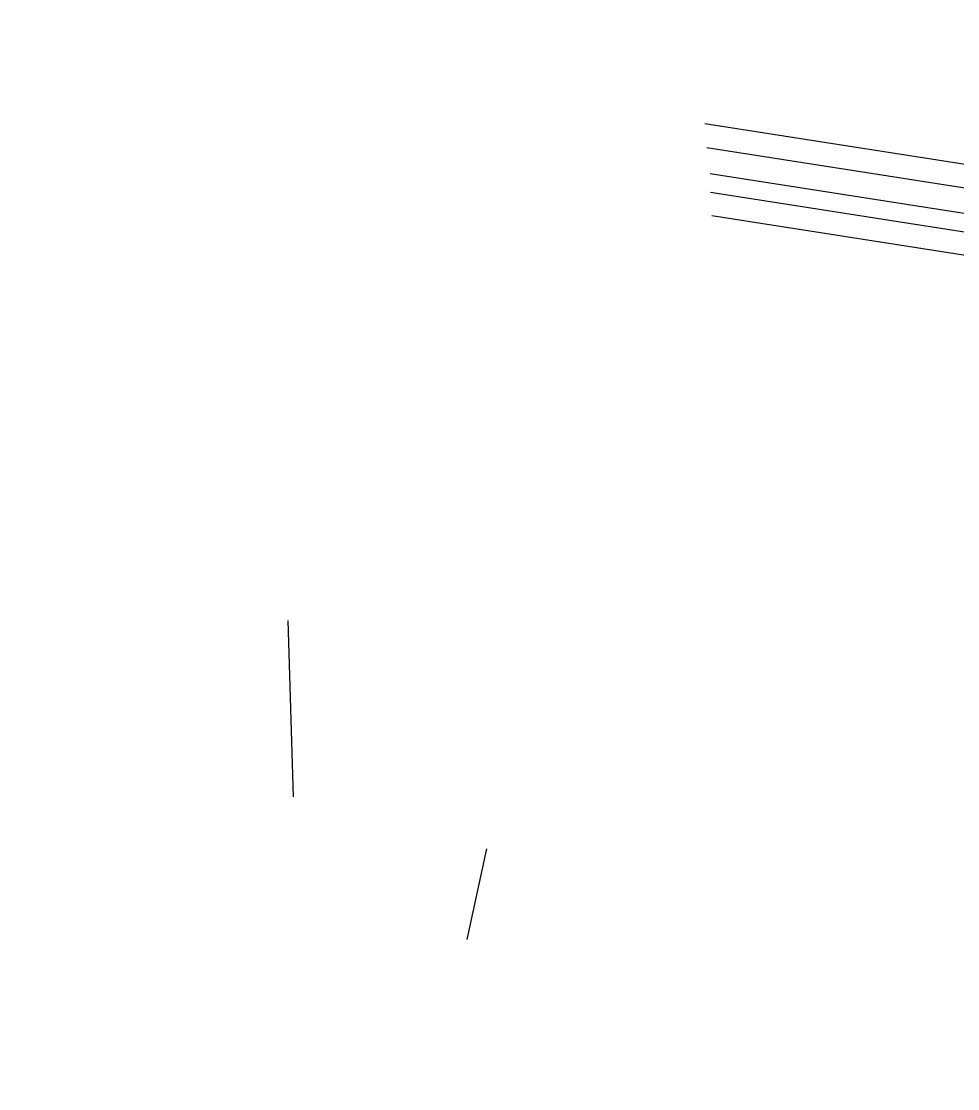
# Model space of a CAD drawing. Extents: x 0 to 16296672895, y -37409619871 to 0.
# Drawn here: x 16296672280.07 to 16296672287.78, y -37409617572.1 to -37409617563.32 of the extents above; entities that cross this region are included whole.
import ezdxf

# ---------------------------------------------------------------- set-up
doc = ezdxf.new("R2010")
doc.units = 0
doc.header["$LTSCALE"] = 10
doc.header["$MEASUREMENT"] = 0
doc.layers.add('1', color=7, linetype='CONTINUOUS')

msp = doc.modelspace()

# ---------------------------------------------------------------- linework, layer by layer
at = {"layer": '1', "color": 7, "linetype": 'Continuous'}
for p, q in [((16296672282.26412, -37409617568.252274), (16296672282.310129, -37409617569.703949)), ((16296672283.740459, -37409617570.877632), (16296672283.90275, -37409617570.131241))]:
    msp.add_line(p, q, dxfattribs=at)
for points in [[(16296672323.06291, -37409617581.509827, 0), (16296672321.960279, -37409617579.737137, 0), (16296672320.723949, -37409617578.024658, 0), (16296672319.35878, -37409617576.37915, 0), (16296672317.870171, -37409617574.807114, 0), (16296672316.264, -37409617573.314743, 0), (16296672314.5466, -37409617571.907928, 0), (16296672312.724751, -37409617570.592216, 0), (16296672310.805639, -37409617569.372833, 0), (16296672308.79685, -37409617568.254547, 0), (16296672306.706301, -37409617567.241798, 0), (16296672304.54225, -37409617566.338577, 0), (16296672302.313231, -37409617565.548447, 0), (16296672300.02804, -37409617564.874527, 0), (16296672297.6957, -37409617564.319481, 0), (16296672295.32542, -37409617563.88549, 0), (16296672292.92655, -37409617563.574272, 0), (16296672290.50856, -37409617563.387047, 0), (16296672288.08098, -37409617563.324577, 0), (16296672285.65341, -37409617563.387093, 0), (16296672283.23542, -37409617563.574341, 0), (16296672280.836559, -37409617563.885597, 0), (16296672278.46629, -37409617564.319618, 0)], [(16296672322.812929, -37409617581.776741, 0), (16296672321.71818, -37409617580.016739, 0), (16296672320.490681, -37409617578.316521, 0), (16296672319.135281, -37409617576.682793, 0), (16296672317.65732, -37409617575.122002, 0), (16296672316.062639, -37409617573.640312, 0), (16296672314.357519, -37409617572.243568, 0), (16296672312.548719, -37409617570.937279, 0), (16296672310.643339, -37409617569.726608, 0), (16296672308.64893, -37409617568.616333, 0), (16296672306.573339, -37409617567.610817, 0), (16296672304.42478, -37409617566.714058, 0), (16296672302.21171, -37409617565.929573, 0), (16296672299.942881, -37409617565.260468, 0), (16296672297.627239, -37409617564.709373, 0), (16296672295.27392, -37409617564.278473, 0), (16296672292.89222, -37409617563.969467, 0), (16296672290.491529, -37409617563.783577, 0), (16296672288.081329, -37409617563.721527, 0), (16296672285.671129, -37409617563.783577, 0), (16296672283.270439, -37409617563.969467, 0), (16296672280.888741, -37409617564.278473, 0), (16296672278.535419, -37409617564.709373, 0)], [(16296672322.459061, -37409617581.976257, 0), (16296672321.37546, -37409617580.234192, 0), (16296672320.160469, -37409617578.551292, 0), (16296672318.81888, -37409617576.934212, 0), (16296672317.35598, -37409617575.389328, 0), (16296672315.77755, -37409617573.922729, 0), (16296672314.089809, -37409617572.540207, 0), (16296672312.299431, -37409617571.247238, 0), (16296672310.413469, -37409617570.048897, 0), (16296672308.439369, -37409617568.949944, 0), (16296672306.384939, -37409617567.954674, 0), (16296672304.258261, -37409617567.067039, 0), (16296672302.067751, -37409617566.29055, 0), (16296672299.822029, -37409617565.628258, 0), (16296672297.52998, -37409617565.082787, 0), (16296672295.20064, -37409617564.656281, 0), (16296672292.843201, -37409617564.350418, 0), (16296672290.46697, -37409617564.16642, 0), (16296672288.081329, -37409617564.105011, 0), (16296672285.69569, -37409617564.16642, 0), (16296672283.31946, -37409617564.350418, 0), (16296672280.962021, -37409617564.656281, 0), (16296672278.632681, -37409617565.082787, 0)], [(16296672322.23855, -37409617582.061256, 0), (16296672321.161909, -37409617580.33036, 0), (16296672319.95471, -37409617578.658257, 0), (16296672318.621719, -37409617577.051552, 0), (16296672317.168209, -37409617575.516571, 0), (16296672315.599899, -37409617574.059387, 0), (16296672313.922979, -37409617572.685738, 0), (16296672312.144091, -37409617571.401047, 0), (16296672310.27022, -37409617570.210403, 0), (16296672308.30879, -37409617569.118477, 0), (16296672306.26753, -37409617568.129608, 0), (16296672304.154499, -37409617567.247673, 0), (16296672301.978029, -37409617566.476158, 0), (16296672299.746719, -37409617565.818123, 0), (16296672297.46937, -37409617565.276138, 0), (16296672295.15498, -37409617564.852371, 0), (16296672292.81266, -37409617564.548477, 0), (16296672290.45167, -37409617564.365646, 0), (16296672288.081329, -37409617564.304626, 0), (16296672285.710991, -37409617564.365646, 0), (16296672283.35, -37409617564.548477, 0), (16296672281.00769, -37409617564.852371, 0), (16296672278.693291, -37409617565.276138, 0)], [(16296672307.90382, -37409617569.064903, 0), (16296672306.05401, -37409617568.181549, 0), (16296672304.145729, -37409617567.386032, 0), (16296672302.185169, -37409617566.680939, 0), (16296672300.17873, -37409617566.068573, 0), (16296672298.132931, -37409617565.550903, 0), (16296672296.05443, -37409617565.129631, 0), (16296672293.94998, -37409617564.806122, 0), (16296672291.826441, -37409617564.581429, 0), (16296672289.69071, -37409617564.456284, 0), (16296672287.549749, -37409617564.431091, 0), (16296672285.410509, -37409617564.505943, 0), (16296672283.27997, -37409617564.68058, 0), (16296672281.165051, -37409617564.954437, 0), (16296672279.07263, -37409617565.326637, 0)], [(16296672321.831381, -37409617582.063362, 0), (16296672320.76757, -37409617580.353104, 0), (16296672319.57476, -37409617578.700928, 0), (16296672318.257669, -37409617577.113373, 0), (16296672316.82147, -37409617575.596687, 0), (16296672315.27186, -37409617574.156883, 0), (16296672313.614941, -37409617572.799599, 0), (16296672311.85725, -37409617571.530243, 0), (16296672310.00572, -37409617570.353783, 0), (16296672308.067671, -37409617569.274872, 0), (16296672306.050739, -37409617568.297783, 0), (16296672303.9629, -37409617567.426361, 0), (16296672301.81238, -37409617566.664047, 0), (16296672299.60766, -37409617566.013847, 0), (16296672297.35746, -37409617565.478333, 0), (16296672295.07065, -37409617565.059608, 0), (16296672292.75626, -37409617564.759338, 0), (16296672290.42342, -37409617564.578697, 0), (16296672288.081329, -37409617564.51841, 0), (16296672285.739241, -37409617564.578697, 0), (16296672283.406401, -37409617564.759338, 0), (16296672281.09201, -37409617565.059608, 0), (16296672278.805201, -37409617565.478333, 0)], [(16296672321.775721, -37409617582.189209, 0), (16296672320.713659, -37409617580.481773, 0), (16296672319.52282, -37409617578.832321, 0), (16296672318.207899, -37409617577.247383, 0), (16296672316.77408, -37409617575.733208, 0), (16296672315.22702, -37409617574.295761, 0), (16296672313.57283, -37409617572.940727, 0), (16296672311.818041, -37409617571.673447, 0), (16296672309.969561, -37409617570.498932, 0), (16296672308.03471, -37409617569.421806, 0), (16296672306.021111, -37409617568.446327, 0), (16296672303.93671, -37409617567.576347, 0), (16296672301.78973, -37409617566.815292, 0), (16296672299.588659, -37409617566.166161, 0), (16296672297.342159, -37409617565.631531, 0), (16296672295.05913, -37409617565.213501, 0), (16296672292.74855, -37409617564.913727, 0), (16296672290.41955, -37409617564.733383, 0), (16296672288.081329, -37409617564.673187, 0), (16296672285.743111, -37409617564.733383, 0), (16296672283.41411, -37409617564.913727, 0), (16296672281.103531, -37409617565.213501, 0), (16296672278.820499, -37409617565.631531, 0)], [(16296672321.631571, -37409617582.306358, 0), (16296672320.574051, -37409617580.606216, 0), (16296672319.388309, -37409617578.963837, 0), (16296672318.07901, -37409617577.385674, 0), (16296672316.65132, -37409617575.877983, 0), (16296672315.11088, -37409617574.446678, 0), (16296672313.46377, -37409617573.097443, 0), (16296672311.71648, -37409617571.835587, 0), (16296672309.875919, -37409617570.6661, 0), (16296672307.949341, -37409617569.593582, 0), (16296672305.944361, -37409617568.622276, 0), (16296672303.86887, -37409617567.756012, 0), (16296672301.731079, -37409617566.998207, 0), (16296672299.539419, -37409617566.35186, 0), (16296672297.30254, -37409617565.819519, 0), (16296672295.02927, -37409617565.403267, 0), (16296672292.72858, -37409617565.104782, 0), (16296672290.40955, -37409617564.925217, 0), (16296672288.081329, -37409617564.86528, 0), (16296672285.753111, -37409617564.925217, 0), (16296672283.43408, -37409617565.104782, 0), (16296672281.133381, -37409617565.403267, 0), (16296672278.860109, -37409617565.819519, 0)], [(16296672282.26412, -37409617568.252274, 0), (16296672282.566601, -37409617568.071037, 0), (16296672282.744471, -37409617567.841331, 0), (16296672282.950951, -37409617567.471863, 0)], [(16296672282.950951, -37409617567.471863, 0), (16296672283.548361, -37409617567.787643, 0), (16296672283.959021, -37409617568.29982, 0), (16296672284.10813, -37409617568.782143, 0), (16296672284.087629, -37409617569.280983, 0)], [(16296672280.945959, -37409617569.209312, 0), (16296672280.92285, -37409617568.721397, 0), (16296672281.06267, -37409617568.253128, 0), (16296672281.57979, -37409617567.669907, 0)], [(16296672282.26412, -37409617568.252274, 0), (16296672281.96213, -37409617568.15834, 0), (16296672281.78499, -37409617567.979912, 0), (16296672281.57979, -37409617567.669907, 0)], [(16296672282.310129, -37409617569.703949, 0), (16296672282.27626, -37409617569.709244, 0), (16296672282.242571, -37409617569.715309, 0), (16296672282.20911, -37409617569.722153, 0), (16296672282.1759, -37409617569.729736, 0), (16296672282.14295, -37409617569.738091, 0), (16296672282.11031, -37409617569.7472, 0), (16296672282.07798, -37409617569.757042, 0), (16296672282.046009, -37409617569.767616, 0), (16296672282.0144, -37409617569.778938, 0), (16296672281.9832, -37409617569.790962, 0), (16296672281.952419, -37409617569.803703, 0), (16296672281.922079, -37409617569.817139, 0), (16296672281.89221, -37409617569.831261, 0), (16296672281.862841, -37409617569.846069, 0), (16296672281.833981, -37409617569.861526, 0), (16296672281.80566, -37409617569.877663, 0), (16296672281.77791, -37409617569.894417, 0), (16296672281.750731, -37409617569.911812, 0), (16296672281.724159, -37409617569.929817, 0), (16296672281.69821, -37409617569.948433, 0), (16296672281.672899, -37409617569.967621, 0), (16296672281.64827, -37409617569.987389, 0), (16296672281.62431, -37409617570.007713, 0), (16296672281.601061, -37409617570.028572, 0), (16296672281.57852, -37409617570.049957, 0), (16296672281.556721, -37409617570.071854, 0), (16296672281.535681, -37409617570.094231, 0), (16296672281.515409, -37409617570.117081, 0), (16296672281.49593, -37409617570.140404, 0), (16296672281.477249, -37409617570.164139, 0), (16296672281.459379, -37409617570.188301, 0), (16296672281.44235, -37409617570.212868, 0), (16296672281.426161, -37409617570.237808, 0), (16296672281.41082, -37409617570.263107, 0), (16296672281.39636, -37409617570.288757, 0), (16296672281.382771, -37409617570.31472, 0), (16296672281.370081, -37409617570.340988, 0), (16296672281.35828, -37409617570.367538, 0), (16296672281.347389, -37409617570.394341, 0), (16296672281.337429, -37409617570.421387, 0), (16296672281.328381, -37409617570.448647, 0), (16296672281.320271, -37409617570.476097, 0), (16296672281.313101, -37409617570.503738, 0), (16296672281.306881, -37409617570.531517, 0), (16296672281.3016, -37409617570.559441, 0), (16296672281.297279, -37409617570.587471, 0), (16296672281.293909, -37409617570.615593, 0), (16296672281.29151, -37409617570.643761, 0), (16296672281.29007, -37409617570.671989, 0), (16296672281.289591, -37409617570.700233, 0)], [(16296672283.75959, -37409617570.700233, 0), (16296672283.758841, -37409617570.664932, 0), (16296672283.75659, -37409617570.629669, 0), (16296672283.752831, -37409617570.59449, 0), (16296672283.74758, -37409617570.559441, 0), (16296672283.740829, -37409617570.524567, 0), (16296672283.732611, -37409617570.489899, 0), (16296672283.72291, -37409617570.455498, 0), (16296672283.71175, -37409617570.421387, 0), (16296672283.69915, -37409617570.387619, 0), (16296672283.68511, -37409617570.354233, 0), (16296672283.66967, -37409617570.321274, 0), (16296672283.652821, -37409617570.288757, 0), (16296672283.6346, -37409617570.256752, 0), (16296672283.61503, -37409617570.225288, 0), (16296672283.594139, -37409617570.194397, 0), (16296672283.57193, -37409617570.164139, 0), (16296672283.54845, -37409617570.134521, 0), (16296672283.523729, -37409617570.105598, 0), (16296672283.497789, -37409617570.0774, 0), (16296672283.470659, -37409617570.049957, 0), (16296672283.442381, -37409617570.023308, 0), (16296672283.412979, -37409617569.997482, 0), (16296672283.3825, -37409617569.972511, 0), (16296672283.350969, -37409617569.948433, 0), (16296672283.318439, -37409617569.925262, 0), (16296672283.284929, -37409617569.903038, 0), (16296672283.250509, -37409617569.88179, 0), (16296672283.215191, -37409617569.861526, 0), (16296672283.179041, -37409617569.8423, 0), (16296672283.14209, -37409617569.824112, 0), (16296672283.104389, -37409617569.806999, 0), (16296672283.065981, -37409617569.790962, 0), (16296672283.026911, -37409617569.776039, 0), (16296672282.98723, -37409617569.762253, 0), (16296672282.946989, -37409617569.749588, 0), (16296672282.906231, -37409617569.738091, 0), (16296672282.865, -37409617569.727768, 0), (16296672282.82336, -37409617569.718628, 0), (16296672282.781361, -37409617569.710693, 0), (16296672282.73905, -37409617569.703949, 0), (16296672282.69647, -37409617569.698433, 0), (16296672282.653681, -37409617569.694122, 0), (16296672282.610741, -37409617569.69104, 0), (16296672282.56769, -37409617569.689194, 0), (16296672282.52459, -37409617569.688583, 0), (16296672282.481489, -37409617569.689194, 0), (16296672282.43844, -37409617569.69104, 0), (16296672282.3955, -37409617569.694122, 0), (16296672282.352711, -37409617569.698433, 0), (16296672282.310129, -37409617569.703949, 0)], [(16296672283.66062, -37409617570.808144, 0), (16296672283.658369, -37409617570.74971, 0), (16296672283.651661, -37409617570.691513, 0), (16296672283.64049, -37409617570.633774, 0), (16296672283.624929, -37409617570.576714, 0), (16296672283.605009, -37409617570.520576, 0), (16296672283.580839, -37409617570.465569, 0), (16296672283.5525, -37409617570.411919, 0), (16296672283.5201, -37409617570.359833, 0), (16296672283.48377, -37409617570.309509, 0), (16296672283.443661, -37409617570.261162, 0), (16296672283.39991, -37409617570.214973, 0), (16296672283.35272, -37409617570.171112, 0), (16296672283.30225, -37409617570.129784, 0), (16296672283.24872, -37409617570.091118, 0), (16296672283.192329, -37409617570.05529, 0), (16296672283.133301, -37409617570.02243, 0), (16296672283.071871, -37409617569.992668, 0), (16296672283.008289, -37409617569.966133, 0), (16296672282.942789, -37409617569.942909, 0), (16296672282.875641, -37409617569.923111, 0), (16296672282.80711, -37409617569.906799, 0), (16296672282.737459, -37409617569.894043, 0), (16296672282.666969, -37409617569.884903, 0), (16296672282.595921, -37409617569.879387, 0), (16296672282.52459, -37409617569.877563, 0), (16296672282.45326, -37409617569.879387, 0), (16296672282.38221, -37409617569.884903, 0), (16296672282.31172, -37409617569.894043, 0), (16296672282.242069, -37409617569.906799, 0), (16296672282.17354, -37409617569.923111, 0), (16296672282.10639, -37409617569.942909, 0), (16296672282.04089, -37409617569.966133, 0), (16296672281.977301, -37409617569.992668, 0), (16296672281.91588, -37409617570.02243, 0), (16296672281.85685, -37409617570.05529, 0), (16296672281.800461, -37409617570.091118, 0), (16296672281.746929, -37409617570.129784, 0), (16296672281.696461, -37409617570.171112, 0), (16296672281.649269, -37409617570.214973, 0), (16296672281.60552, -37409617570.261162, 0), (16296672281.565411, -37409617570.309509, 0), (16296672281.529079, -37409617570.359833, 0), (16296672281.496679, -37409617570.411919, 0), (16296672281.46834, -37409617570.465569, 0), (16296672281.44416, -37409617570.520576, 0), (16296672281.42425, -37409617570.576714, 0), (16296672281.40868, -37409617570.633774, 0), (16296672281.39752, -37409617570.691513, 0), (16296672281.3908, -37409617570.74971, 0), (16296672281.388559, -37409617570.808144, 0)], [(16296672283.46183, -37409617570.851341, 0), (16296672283.45998, -37409617570.803131, 0), (16296672283.454439, -37409617570.755112, 0), (16296672283.44523, -37409617570.707481, 0), (16296672283.432381, -37409617570.660408, 0), (16296672283.41596, -37409617570.61409, 0), (16296672283.396009, -37409617570.56871, 0), (16296672283.372629, -37409617570.524452, 0), (16296672283.3459, -37409617570.481483, 0), (16296672283.315929, -37409617570.439957, 0), (16296672283.282829, -37409617570.40007, 0), (16296672283.24675, -37409617570.361961, 0), (16296672283.207809, -37409617570.325783, 0), (16296672283.16617, -37409617570.291679, 0), (16296672283.122009, -37409617570.259781, 0), (16296672283.075491, -37409617570.230217, 0), (16296672283.026791, -37409617570.20311, 0), (16296672282.97611, -37409617570.178558, 0), (16296672282.923651, -37409617570.156662, 0), (16296672282.86961, -37409617570.137512, 0), (16296672282.814211, -37409617570.12117, 0), (16296672282.757669, -37409617570.107719, 0), (16296672282.700211, -37409617570.097191, 0), (16296672282.642059, -37409617570.089653, 0), (16296672282.583441, -37409617570.085114, 0), (16296672282.52459, -37409617570.083603, 0), (16296672282.46574, -37409617570.085114, 0), (16296672282.40712, -37409617570.089653, 0), (16296672282.34897, -37409617570.097191, 0), (16296672282.29151, -37409617570.107719, 0), (16296672282.23497, -37409617570.12117, 0), (16296672282.179569, -37409617570.137512, 0), (16296672282.12553, -37409617570.156662, 0), (16296672282.073071, -37409617570.178558, 0), (16296672282.02239, -37409617570.20311, 0), (16296672281.97369, -37409617570.230217, 0), (16296672281.92717, -37409617570.259781, 0), (16296672281.882999, -37409617570.291679, 0), (16296672281.84137, -37409617570.325783, 0), (16296672281.802429, -37409617570.361961, 0), (16296672281.76635, -37409617570.40007, 0), (16296672281.73325, -37409617570.439957, 0), (16296672281.703279, -37409617570.481483, 0), (16296672281.67655, -37409617570.524452, 0), (16296672281.65316, -37409617570.56871, 0), (16296672281.633221, -37409617570.61409, 0), (16296672281.616791, -37409617570.660408, 0), (16296672281.603951, -37409617570.707481, 0), (16296672281.59474, -37409617570.755112, 0), (16296672281.589199, -37409617570.803131, 0), (16296672281.587351, -37409617570.851341, 0)], [(16296672282.602501, -37409617571.213257, 0), (16296672282.26729, -37409617571.152878, 0), (16296672282.08152, -37409617570.915787, 0), (16296672282.15661, -37409617570.640427, 0), (16296672282.4468, -37409617570.489403, 0)], [(16296672282.60273, -37409617571.214363, 0), (16296672282.8932, -37409617571.062767, 0), (16296672282.96777, -37409617570.787369, 0), (16296672282.78278, -37409617570.549431, 0), (16296672282.44656, -37409617570.488297, 0)], [(16296672282.63938, -37409617570.523331, 0), (16296672282.61886, -37409617570.910301, 0), (16296672282.60273, -37409617571.214363, 0)], [(16296672281.289591, -37409617570.700233, 0), (16296672281.29015, -37409617570.702713, 0), (16296672281.29077, -37409617570.705177, 0), (16296672281.291451, -37409617570.707626, 0), (16296672281.2922, -37409617570.710091, 0), (16296672281.293011, -37409617570.71254, 0), (16296672281.29388, -37409617570.714981, 0), (16296672281.294821, -37409617570.717407, 0), (16296672281.295811, -37409617570.719841, 0), (16296672281.296869, -37409617570.72226, 0), (16296672281.297979, -37409617570.72467, 0), (16296672281.29916, -37409617570.727074, 0), (16296672281.3004, -37409617570.729462, 0), (16296672281.301689, -37409617570.731842, 0), (16296672281.303049, -37409617570.734207, 0), (16296672281.30447, -37409617570.736557, 0), (16296672281.305941, -37409617570.738907, 0), (16296672281.30748, -37409617570.741241, 0), (16296672281.30908, -37409617570.743561, 0), (16296672281.31073, -37409617570.745857, 0), (16296672281.312441, -37409617570.748154, 0), (16296672281.314211, -37409617570.750427, 0), (16296672281.316031, -37409617570.752693, 0), (16296672281.317921, -37409617570.754936, 0), (16296672281.31986, -37409617570.757172, 0), (16296672281.32185, -37409617570.759377, 0), (16296672281.3239, -37409617570.761581, 0), (16296672281.32601, -37409617570.763763, 0), (16296672281.328171, -37409617570.765923, 0), (16296672281.330391, -37409617570.768066, 0), (16296672281.332661, -37409617570.770203, 0), (16296672281.33498, -37409617570.772301, 0), (16296672281.33736, -37409617570.774391, 0), (16296672281.339781, -37409617570.776459, 0), (16296672281.34227, -37409617570.778503, 0), (16296672281.344801, -37409617570.780533, 0), (16296672281.34738, -37409617570.782532, 0), (16296672281.35001, -37409617570.784523, 0), (16296672281.352699, -37409617570.786484, 0), (16296672281.355431, -37409617570.788406, 0), (16296672281.35821, -37409617570.790329, 0), (16296672281.36104, -37409617570.792221, 0), (16296672281.363911, -37409617570.79409, 0), (16296672281.36684, -37409617570.795937, 0), (16296672281.36981, -37409617570.79776, 0), (16296672281.37282, -37409617570.799553, 0), (16296672281.375879, -37409617570.801323, 0), (16296672281.37899, -37409617570.803062, 0), (16296672281.382139, -37409617570.804787, 0), (16296672281.38533, -37409617570.806473, 0), (16296672281.388559, -37409617570.808144, 0)], [(16296672281.289591, -37409617570.700233, 0), (16296672281.289591, -37409617570.703796, 0), (16296672281.289619, -37409617570.707367, 0), (16296672281.28965, -37409617570.710938, 0), (16296672281.289709, -37409617570.7145, 0), (16296672281.28978, -37409617570.718071, 0), (16296672281.28986, -37409617570.721626, 0), (16296672281.289961, -37409617570.725197, 0), (16296672281.290079, -37409617570.728767, 0), (16296672281.290211, -37409617570.73233, 0), (16296672281.29035, -37409617570.735893, 0), (16296672281.29051, -37409617570.739464, 0), (16296672281.290689, -37409617570.743027, 0), (16296672281.29088, -37409617570.74659, 0), (16296672281.29109, -37409617570.750153, 0), (16296672281.291309, -37409617570.753708, 0), (16296672281.29155, -37409617570.757271, 0), (16296672281.2918, -37409617570.760834, 0), (16296672281.29207, -37409617570.764389, 0), (16296672281.292351, -37409617570.767952, 0), (16296672281.29265, -37409617570.771507, 0), (16296672281.292971, -37409617570.77507, 0), (16296672281.293301, -37409617570.778633, 0), (16296672281.29364, -37409617570.782181, 0), (16296672281.294001, -37409617570.785744, 0), (16296672281.29438, -37409617570.789284, 0), (16296672281.294769, -37409617570.792839, 0), (16296672281.295179, -37409617570.796387, 0), (16296672281.295601, -37409617570.799942, 0), (16296672281.29603, -37409617570.80349, 0), (16296672281.29649, -37409617570.807037, 0), (16296672281.296949, -37409617570.810593, 0), (16296672281.29744, -37409617570.814133, 0), (16296672281.29793, -37409617570.817673, 0), (16296672281.29845, -37409617570.821213, 0), (16296672281.298969, -37409617570.824753, 0), (16296672281.29952, -37409617570.828293, 0), (16296672281.300079, -37409617570.831833, 0), (16296672281.30065, -37409617570.835373, 0), (16296672281.301241, -37409617570.838898, 0), (16296672281.30184, -37409617570.84243, 0), (16296672281.30246, -37409617570.845963, 0), (16296672281.303101, -37409617570.849487, 0), (16296672281.303749, -37409617570.853012, 0), (16296672281.304411, -37409617570.856537, 0), (16296672281.30509, -37409617570.860062, 0), (16296672281.30579, -37409617570.863586, 0), (16296672281.306499, -37409617570.867104, 0), (16296672281.30723, -37409617570.870621, 0), (16296672281.30797, -37409617570.874138, 0), (16296672281.30872, -37409617570.877647, 0)], [(16296672283.66062, -37409617570.808144, 0), (16296672283.663851, -37409617570.806473, 0), (16296672283.66704, -37409617570.804787, 0), (16296672283.670191, -37409617570.803062, 0), (16296672283.67329, -37409617570.801323, 0), (16296672283.676359, -37409617570.799553, 0), (16296672283.679371, -37409617570.79776, 0), (16296672283.682341, -37409617570.795937, 0), (16296672283.685261, -37409617570.79409, 0), (16296672283.688141, -37409617570.792221, 0), (16296672283.690969, -37409617570.790329, 0), (16296672283.69375, -37409617570.788406, 0), (16296672283.69648, -37409617570.786484, 0), (16296672283.699169, -37409617570.784523, 0), (16296672283.701799, -37409617570.782532, 0), (16296672283.70438, -37409617570.780533, 0), (16296672283.706909, -37409617570.778503, 0), (16296672283.709391, -37409617570.776459, 0), (16296672283.711821, -37409617570.774391, 0), (16296672283.714199, -37409617570.772301, 0), (16296672283.71652, -37409617570.770203, 0), (16296672283.71879, -37409617570.768066, 0), (16296672283.72101, -37409617570.765923, 0), (16296672283.723169, -37409617570.763763, 0), (16296672283.725281, -37409617570.761581, 0), (16296672283.727329, -37409617570.759377, 0), (16296672283.729321, -37409617570.757172, 0), (16296672283.73126, -37409617570.754936, 0), (16296672283.733141, -37409617570.752693, 0), (16296672283.73497, -37409617570.750427, 0), (16296672283.73674, -37409617570.748154, 0), (16296672283.738449, -37409617570.745857, 0), (16296672283.740101, -37409617570.743561, 0), (16296672283.741699, -37409617570.741241, 0), (16296672283.743231, -37409617570.738907, 0), (16296672283.744711, -37409617570.736557, 0), (16296672283.74613, -37409617570.734207, 0), (16296672283.74748, -37409617570.731842, 0), (16296672283.748779, -37409617570.729462, 0), (16296672283.750019, -37409617570.727074, 0), (16296672283.7512, -37409617570.72467, 0), (16296672283.75231, -37409617570.72226, 0), (16296672283.75337, -37409617570.719841, 0), (16296672283.75436, -37409617570.717407, 0), (16296672283.755301, -37409617570.714981, 0), (16296672283.75617, -37409617570.71254, 0), (16296672283.756981, -37409617570.710091, 0), (16296672283.757721, -37409617570.707626, 0), (16296672283.75841, -37409617570.705177, 0), (16296672283.759029, -37409617570.702713, 0), (16296672283.75959, -37409617570.700233, 0)], [(16296672283.699341, -37409617571.012367, 0), (16296672283.70171, -37409617571.006332, 0), (16296672283.704029, -37409617571.000267, 0), (16296672283.706301, -37409617570.994209, 0), (16296672283.70853, -37409617570.988129, 0), (16296672283.710711, -37409617570.98204, 0), (16296672283.712851, -37409617570.975937, 0), (16296672283.714939, -37409617570.969833, 0), (16296672283.71698, -37409617570.963707, 0), (16296672283.718969, -37409617570.957573, 0), (16296672283.720921, -37409617570.951431, 0), (16296672283.72282, -37409617570.945282, 0), (16296672283.72467, -37409617570.939117, 0), (16296672283.72648, -37409617570.932953, 0), (16296672283.728239, -37409617570.926773, 0), (16296672283.72995, -37409617570.920578, 0), (16296672283.731609, -37409617570.914383, 0), (16296672283.733219, -37409617570.908173, 0), (16296672283.734791, -37409617570.901947, 0), (16296672283.736309, -37409617570.895729, 0), (16296672283.737789, -37409617570.889503, 0), (16296672283.73921, -37409617570.883263, 0), (16296672283.740589, -37409617570.877022, 0), (16296672283.74192, -37409617570.870773, 0), (16296672283.7432, -37409617570.86451, 0), (16296672283.74444, -37409617570.858253, 0), (16296672283.745621, -37409617570.851967, 0), (16296672283.746759, -37409617570.845703, 0), (16296672283.74785, -37409617570.839409, 0), (16296672283.74889, -37409617570.833122, 0), (16296672283.749889, -37409617570.826828, 0), (16296672283.75083, -37409617570.820534, 0), (16296672283.75173, -37409617570.814217, 0), (16296672283.752581, -37409617570.807907, 0), (16296672283.75338, -37409617570.801613, 0), (16296672283.754129, -37409617570.795288, 0), (16296672283.754841, -37409617570.788971, 0), (16296672283.755489, -37409617570.782654, 0), (16296672283.7561, -37409617570.776321, 0), (16296672283.756651, -37409617570.769989, 0), (16296672283.75716, -37409617570.763657, 0), (16296672283.757629, -37409617570.757317, 0), (16296672283.758039, -37409617570.750977, 0), (16296672283.7584, -37409617570.744637, 0), (16296672283.75872, -37409617570.738297, 0), (16296672283.758989, -37409617570.731956, 0), (16296672283.759199, -37409617570.725616, 0), (16296672283.759371, -37409617570.719276, 0), (16296672283.759501, -37409617570.712929, 0), (16296672283.759569, -37409617570.706581, 0), (16296672283.75959, -37409617570.700233, 0)], [(16296672281.3127, -37409617570.870171, 0), (16296672281.55826, -37409617571.34594, 0), (16296672282.02599, -37409617571.657516, 0), (16296672282.602909, -37409617571.743927, 0), (16296672283.157009, -37409617571.584671, 0)], [(16296672281.388559, -37409617570.808144, 0), (16296672281.389601, -37409617570.847847, 0), (16296672281.3927, -37409617570.887497, 0), (16296672281.397869, -37409617570.927002, 0), (16296672281.40509, -37409617570.966293, 0), (16296672281.414351, -37409617571.00528, 0), (16296672281.425631, -37409617571.043922, 0), (16296672281.438919, -37409617571.082123, 0), (16296672281.45418, -37409617571.119827, 0), (16296672281.471399, -37409617571.156967, 0), (16296672281.49053, -37409617571.193466, 0), (16296672281.511551, -37409617571.229279, 0), (16296672281.53442, -37409617571.264313, 0), (16296672281.55909, -37409617571.298523, 0), (16296672281.58552, -37409617571.331818, 0), (16296672281.613661, -37409617571.364166, 0), (16296672281.643459, -37409617571.395523, 0), (16296672281.67487, -37409617571.425789, 0), (16296672281.707821, -37409617571.454933, 0), (16296672281.74227, -37409617571.482887, 0), (16296672281.778139, -37409617571.509644, 0), (16296672281.815359, -37409617571.535103, 0), (16296672281.853889, -37409617571.559227, 0), (16296672281.893629, -37409617571.581993, 0), (16296672281.93453, -37409617571.603348, 0), (16296672281.9765, -37409617571.623253, 0), (16296672282.01947, -37409617571.64167, 0), (16296672282.06336, -37409617571.658569, 0), (16296672282.108089, -37409617571.67392, 0), (16296672282.15358, -37409617571.687691, 0), (16296672282.199739, -37409617571.69986, 0), (16296672282.2465, -37409617571.710403, 0), (16296672282.29376, -37409617571.719307, 0), (16296672282.34145, -37409617571.726547, 0), (16296672282.389469, -37409617571.732117, 0), (16296672282.437731, -37409617571.735992, 0), (16296672282.486151, -37409617571.73819, 0), (16296672282.534651, -37409617571.738693, 0), (16296672282.58312, -37409617571.73748, 0), (16296672282.631491, -37409617571.734589, 0), (16296672282.679661, -37409617571.730011, 0), (16296672282.727551, -37409617571.723747, 0), (16296672282.77508, -37409617571.715813, 0), (16296672282.82214, -37409617571.70623, 0), (16296672282.86866, -37409617571.695007, 0), (16296672282.91456, -37409617571.682167, 0), (16296672282.95974, -37409617571.66774, 0), (16296672283.004129, -37409617571.651749, 0), (16296672283.047649, -37409617571.634209, 0), (16296672283.090219, -37409617571.615173, 0), (16296672283.13175, -37409617571.594658, 0)], [(16296672281.388559, -37409617570.808144, 0), (16296672281.39184, -37409617570.809776, 0), (16296672281.395149, -37409617570.811394, 0), (16296672281.39851, -37409617570.812973, 0), (16296672281.401911, -37409617570.814529, 0), (16296672281.40534, -37409617570.816063, 0), (16296672281.408819, -37409617570.817551, 0), (16296672281.412331, -37409617570.819023, 0), (16296672281.41588, -37409617570.820457, 0), (16296672281.41946, -37409617570.821869, 0), (16296672281.42308, -37409617570.82325, 0), (16296672281.426729, -37409617570.8246, 0), (16296672281.43042, -37409617570.82592, 0), (16296672281.434139, -37409617570.827209, 0), (16296672281.437889, -37409617570.828468, 0), (16296672281.441681, -37409617570.829689, 0), (16296672281.44549, -37409617570.830887, 0), (16296672281.449341, -37409617570.832047, 0), (16296672281.453211, -37409617570.833183, 0), (16296672281.457109, -37409617570.834267, 0), (16296672281.46104, -37409617570.835342, 0), (16296672281.464991, -37409617570.83638, 0), (16296672281.468969, -37409617570.837379, 0), (16296672281.47298, -37409617570.838341, 0), (16296672281.477011, -37409617570.839279, 0), (16296672281.48106, -37409617570.840179, 0), (16296672281.48514, -37409617570.841042, 0), (16296672281.489229, -37409617570.841873, 0), (16296672281.493349, -37409617570.842667, 0), (16296672281.49749, -37409617570.843437, 0), (16296672281.50164, -37409617570.84417, 0), (16296672281.505819, -37409617570.844856, 0), (16296672281.51001, -37409617570.84552, 0), (16296672281.51421, -37409617570.846153, 0), (16296672281.518431, -37409617570.846741, 0), (16296672281.522671, -37409617570.84729, 0), (16296672281.52692, -37409617570.847809, 0), (16296672281.531191, -37409617570.848297, 0), (16296672281.53546, -37409617570.848747, 0), (16296672281.539749, -37409617570.849159, 0), (16296672281.544041, -37409617570.849533, 0), (16296672281.548349, -37409617570.849876, 0), (16296672281.55266, -37409617570.850182, 0), (16296672281.55698, -37409617570.850456, 0), (16296672281.56131, -37409617570.850693, 0), (16296672281.565639, -37409617570.850891, 0), (16296672281.569969, -37409617570.851051, 0), (16296672281.57431, -37409617570.851173, 0), (16296672281.578659, -37409617570.851257, 0), (16296672281.583, -37409617570.851318, 0), (16296672281.587351, -37409617570.851341, 0)], [(16296672281.587351, -37409617570.851341, 0), (16296672281.589199, -37409617570.899544, 0), (16296672281.59474, -37409617570.947563, 0), (16296672281.603951, -37409617570.995201, 0), (16296672281.616791, -37409617571.042267, 0), (16296672281.633221, -37409617571.088577, 0), (16296672281.65316, -37409617571.133957, 0), (16296672281.67655, -37409617571.17823, 0), (16296672281.703279, -37409617571.221199, 0), (16296672281.73325, -37409617571.262718, 0), (16296672281.76635, -37409617571.302597, 0), (16296672281.802429, -37409617571.340714, 0), (16296672281.84137, -37409617571.376892, 0), (16296672281.882999, -37409617571.411003, 0), (16296672281.92717, -37409617571.442886, 0), (16296672281.97369, -37409617571.472458, 0), (16296672282.02239, -37409617571.499573, 0), (16296672282.073071, -37409617571.524117, 0), (16296672282.12553, -37409617571.546013, 0), (16296672282.179569, -37409617571.56517, 0), (16296672282.23497, -37409617571.581497, 0), (16296672282.29151, -37409617571.594963, 0), (16296672282.34897, -37409617571.605476, 0), (16296672282.40712, -37409617571.613029, 0), (16296672282.46574, -37409617571.617569, 0), (16296672282.52459, -37409617571.61908, 0), (16296672282.583441, -37409617571.617569, 0), (16296672282.642059, -37409617571.613029, 0), (16296672282.700211, -37409617571.605476, 0), (16296672282.757669, -37409617571.594963, 0), (16296672282.814211, -37409617571.581497, 0), (16296672282.86961, -37409617571.56517, 0), (16296672282.923651, -37409617571.546013, 0), (16296672282.97611, -37409617571.524117, 0), (16296672283.026791, -37409617571.499573, 0), (16296672283.075491, -37409617571.472458, 0), (16296672283.122009, -37409617571.442886, 0), (16296672283.16617, -37409617571.411003, 0), (16296672283.207809, -37409617571.376892, 0), (16296672283.24675, -37409617571.340714, 0), (16296672283.282829, -37409617571.302597, 0), (16296672283.315929, -37409617571.262718, 0), (16296672283.3459, -37409617571.221199, 0), (16296672283.372629, -37409617571.17823, 0), (16296672283.396009, -37409617571.133957, 0), (16296672283.41596, -37409617571.088577, 0), (16296672283.432381, -37409617571.042267, 0), (16296672283.44523, -37409617570.995201, 0), (16296672283.454439, -37409617570.947563, 0), (16296672283.45998, -37409617570.899544, 0), (16296672283.46183, -37409617570.851341, 0)], [(16296672283.13175, -37409617571.594658, 0), (16296672283.150961, -37409617571.584488, 0), (16296672283.16992, -37409617571.573997, 0), (16296672283.18861, -37409617571.563187, 0), (16296672283.207041, -37409617571.552094, 0), (16296672283.225189, -37409617571.54068, 0), (16296672283.243059, -37409617571.528976, 0), (16296672283.26063, -37409617571.516983, 0), (16296672283.27791, -37409617571.504692, 0), (16296672283.29488, -37409617571.492126, 0), (16296672283.311541, -37409617571.479279, 0), (16296672283.327881, -37409617571.466164, 0), (16296672283.343889, -37409617571.452782, 0), (16296672283.35957, -37409617571.439133, 0), (16296672283.37491, -37409617571.425232, 0), (16296672283.38991, -37409617571.411079, 0), (16296672283.40456, -37409617571.396683, 0), (16296672283.41885, -37409617571.38205, 0), (16296672283.43277, -37409617571.36718, 0), (16296672283.446329, -37409617571.352089, 0), (16296672283.45952, -37409617571.336777, 0), (16296672283.472321, -37409617571.321243, 0), (16296672283.484751, -37409617571.305496, 0), (16296672283.49678, -37409617571.289574, 0), (16296672283.508421, -37409617571.27343, 0), (16296672283.51965, -37409617571.257111, 0), (16296672283.530491, -37409617571.240608, 0), (16296672283.54092, -37409617571.223923, 0), (16296672283.55093, -37409617571.207077, 0), (16296672283.56053, -37409617571.190063, 0), (16296672283.56971, -37409617571.172897, 0), (16296672283.578461, -37409617571.155586, 0), (16296672283.58679, -37409617571.13813, 0), (16296672283.59469, -37409617571.120537, 0), (16296672283.60215, -37409617571.102829, 0), (16296672283.60918, -37409617571.084991, 0), (16296672283.615761, -37409617571.067047, 0), (16296672283.62191, -37409617571.049004, 0), (16296672283.627609, -37409617571.030853, 0), (16296672283.63286, -37409617571.012604, 0), (16296672283.637659, -37409617570.994293, 0), (16296672283.64201, -37409617570.975883, 0), (16296672283.645901, -37409617570.95742, 0), (16296672283.649349, -37409617570.938889, 0), (16296672283.65233, -37409617570.920311, 0), (16296672283.65486, -37409617570.901688, 0), (16296672283.656931, -37409617570.883018, 0), (16296672283.658541, -37409617570.864326, 0), (16296672283.659691, -37409617570.845612, 0), (16296672283.660391, -37409617570.826881, 0), (16296672283.66062, -37409617570.808144, 0)], [(16296672283.46183, -37409617570.851341, 0), (16296672283.466181, -37409617570.851318, 0), (16296672283.47052, -37409617570.851257, 0), (16296672283.474859, -37409617570.851173, 0), (16296672283.4792, -37409617570.851051, 0), (16296672283.48354, -37409617570.850891, 0), (16296672283.487869, -37409617570.850693, 0), (16296672283.492201, -37409617570.850456, 0), (16296672283.496519, -37409617570.850182, 0), (16296672283.50083, -37409617570.849876, 0), (16296672283.50514, -37409617570.849533, 0), (16296672283.50943, -37409617570.849159, 0), (16296672283.51372, -37409617570.848747, 0), (16296672283.51799, -37409617570.848297, 0), (16296672283.522261, -37409617570.847809, 0), (16296672283.52651, -37409617570.84729, 0), (16296672283.530741, -37409617570.846741, 0), (16296672283.534969, -37409617570.846153, 0), (16296672283.539169, -37409617570.84552, 0), (16296672283.54336, -37409617570.844856, 0), (16296672283.547541, -37409617570.84417, 0), (16296672283.551689, -37409617570.843437, 0), (16296672283.55583, -37409617570.842667, 0), (16296672283.55995, -37409617570.841873, 0), (16296672283.564039, -37409617570.841042, 0), (16296672283.568119, -37409617570.840179, 0), (16296672283.57217, -37409617570.839279, 0), (16296672283.5762, -37409617570.838341, 0), (16296672283.58021, -37409617570.837379, 0), (16296672283.58419, -37409617570.83638, 0), (16296672283.58814, -37409617570.835342, 0), (16296672283.59207, -37409617570.834267, 0), (16296672283.59597, -37409617570.833183, 0), (16296672283.59984, -37409617570.832047, 0), (16296672283.603689, -37409617570.830887, 0), (16296672283.6075, -37409617570.829689, 0), (16296672283.61129, -37409617570.828468, 0), (16296672283.61504, -37409617570.827209, 0), (16296672283.618759, -37409617570.82592, 0), (16296672283.62245, -37409617570.8246, 0), (16296672283.626101, -37409617570.82325, 0), (16296672283.629721, -37409617570.821869, 0), (16296672283.633301, -37409617570.820457, 0), (16296672283.63685, -37409617570.819023, 0), (16296672283.64036, -37409617570.817551, 0), (16296672283.643841, -37409617570.816063, 0), (16296672283.64727, -37409617570.814529, 0), (16296672283.650669, -37409617570.812973, 0), (16296672283.65402, -37409617570.811394, 0), (16296672283.657339, -37409617570.809776, 0), (16296672283.66062, -37409617570.808144, 0)], [(16296672283.157009, -37409617571.584671, 0), (16296672283.516491, -37409617571.320107, 0), (16296672283.693239, -37409617571.026077, 0)]]:
    msp.add_polyline3d(points, dxfattribs=at)

doc.saveas('drawing.dxf')
